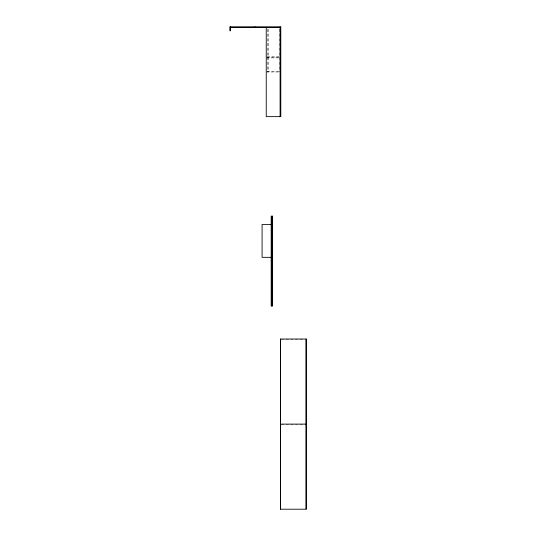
<?xml version="1.0" encoding="UTF-8"?>
<svg xmlns="http://www.w3.org/2000/svg" width="536" height="536" viewBox="0 0 536 536"><rect width="100%" height="100%" fill="white"/><g stroke="black" fill="none" stroke-linecap="round" stroke-linejoin="round"><path stroke-width="0.4" stroke-dasharray="2.68 2.01" d="M267.055 56.481L280.094 56.481M267.055 57.198L279.276 57.198M266.245 57.908L279.276 57.908M267.055 71.288L280.094 71.288M266.245 71.998L280.094 71.998M281.199 339.73L304.582 339.73M281.199 424.82L304.582 424.82M279.383 29.158L279.383 71.998M268.375 29.158L268.375 71.998M267.665 29.158L267.665 71.998"/><path stroke-width="0.8" d="M280.094 27.51L230.621 27.51L230.621 26.8M271.183 224.484L262.084 224.484L262.084 257.334L271.183 257.334M271.183 261.086L271.893 261.086M280.442 339.013L306.17 339.013L306.17 509.2L280.442 509.2L280.442 339.013L280.482 509.2M280.442 424.11L306.17 424.11M306.13 339.013L306.13 509.2M280.094 26.8L280.094 116.64M271.893 216.169L271.893 306.009M266.245 27.51L266.245 116.64L280.804 116.64L280.804 26.8L229.83 26.8L229.83 30.76L230.54 30.76L230.54 26.8M254.922 26.8L254.922 27.51M272.61 216.169L271.183 216.169L271.183 306.009L272.61 306.009L272.61 216.169"/></g></svg>
